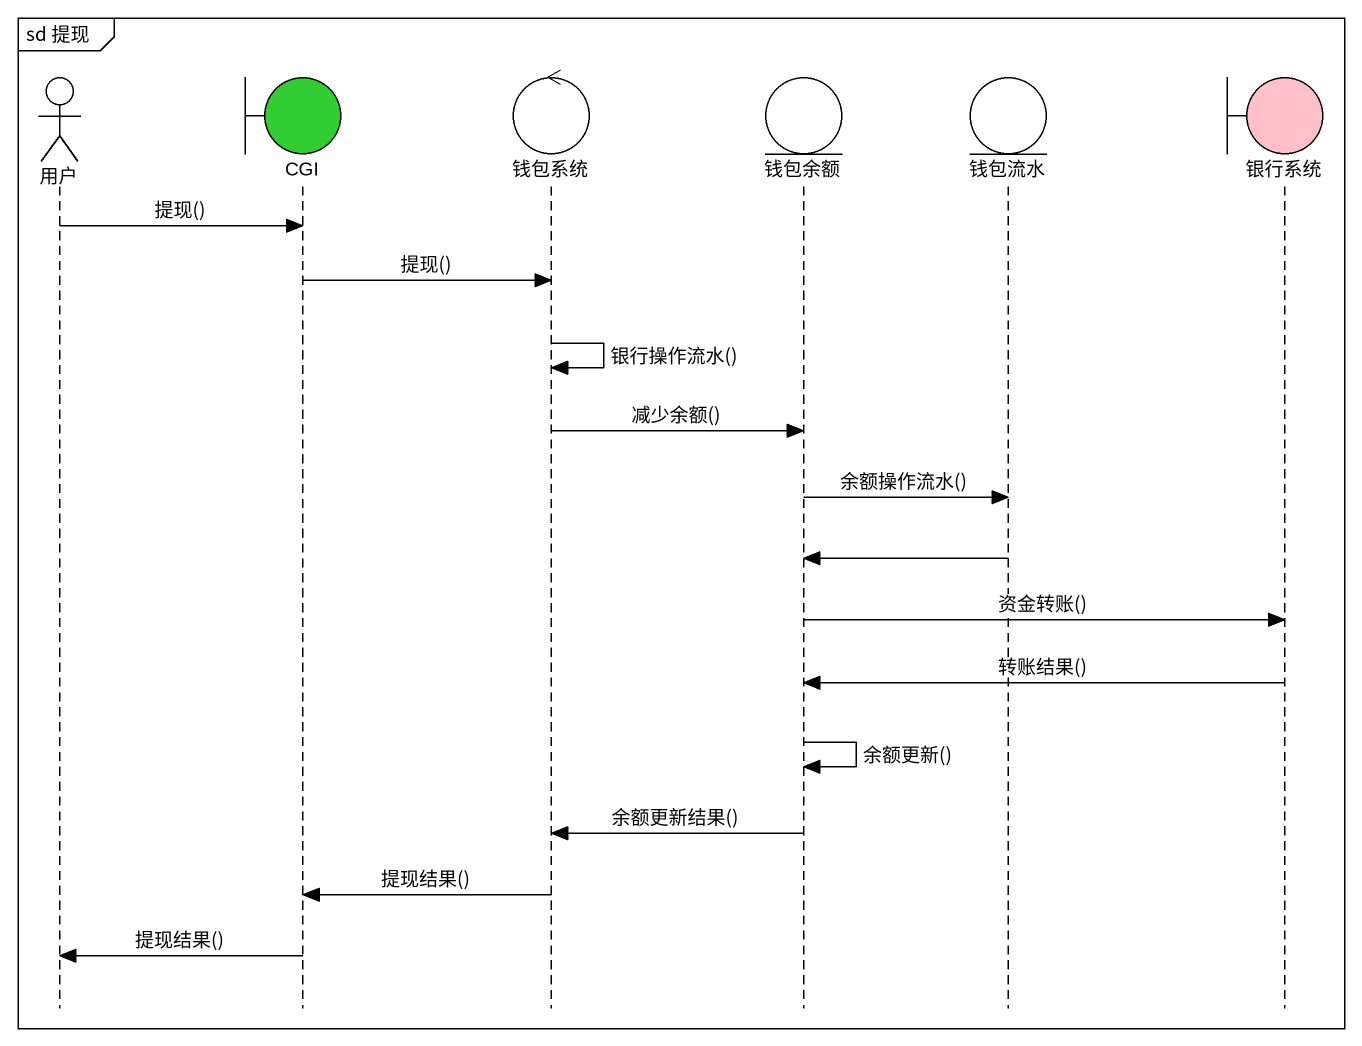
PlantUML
@startuml
mainframe sd 提现
hide footbox
actor 用户
boundary CGI #32CD32
control 钱包系统
entity 钱包余额
entity 钱包流水
boundary 银行系统 #FFC0CB

用户 -> CGI : 提现()
CGI -> 钱包系统 : 提现()
钱包系统 -> 钱包系统 : 银行操作流水()
钱包系统 -> 钱包余额 : 减少余额()
钱包余额 -> 钱包流水 : 余额操作流水()
钱包流水 -> 钱包余额
钱包余额 -> 银行系统 : 资金转账()
银行系统 -> 钱包余额 : 转账结果()
钱包余额 -> 钱包余额 : 余额更新()
钱包余额 -> 钱包系统 : 余额更新结果()
钱包系统 -> CGI : 提现结果()
CGI -> 用户 : 提现结果()
@enduml
